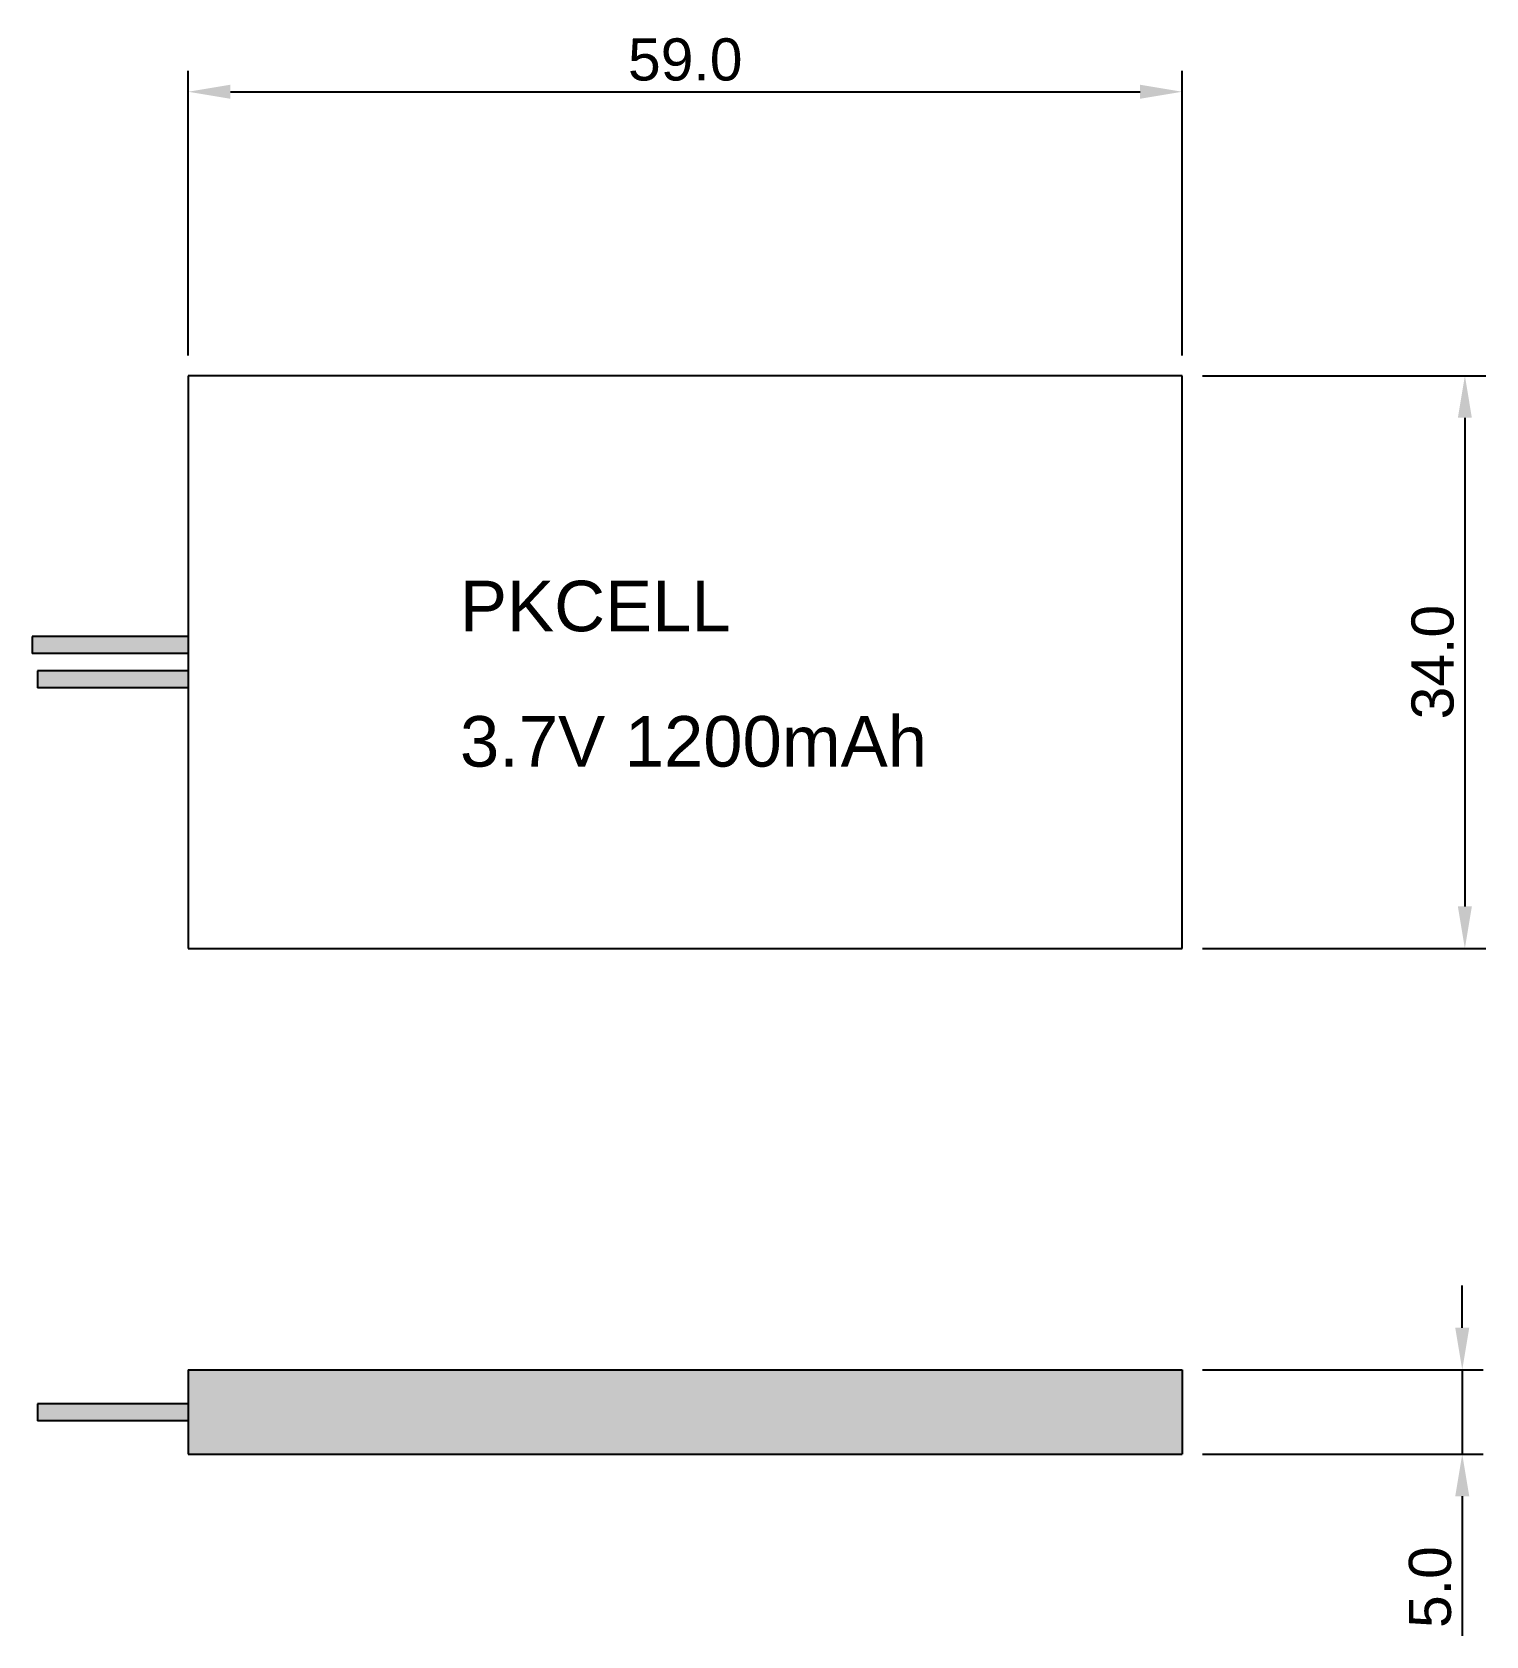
# Model space of a CAD drawing. Header units: millimetres. Extents: x 90.7 to 177, y 59.2 to 154.4.
import ezdxf

# ---------------------------------------------------------------- set-up
doc = ezdxf.new("R2010")
doc.units = ezdxf.units.MM
for name, color, linetype in [('board', 5, 'Continuous'), ('dim', 252, 'Continuous'), ('wires', 7, 'Continuous')]:
    doc.layers.add(name, color=color, linetype=linetype)
doc.styles.get("Standard").update_dxf_attribs({"font": 'arial.ttf'})
doc.dimstyles.new('ISO-25', dxfattribs={"dimtxt": 2.5, "dimasz": 2.5, "dimexe": 1.25, "dimexo": 1.2, "dimtad": 1, "dimdec": 1, "dimzin": 1, "dimdsep": 46, "dimtxsty": 'Standard', "dimcen": 2.5, "dimadec": 0, "dimazin": 0, "dimtfac": 1, "dimtdec": 1, "dimtmove": 0, "dimatfit": 3, "dimfxl": 1, "dimarcsym": 0})

# ---------------------------------------------------------------- blocks, each defined once
blk = doc.blocks.new('*D6')
at = {"layer": 'Defpoints', "color": 0}
for p in [(159, 150.851), (100, 134), (159, 134)]:
    blk.add_point(p, dxfattribs=at)
at = {"layer": 'dim', "color": 0, "lineweight": -2}
for p, q in [((100, 135.2), (100, 152.101)), ((159, 135.2), (159, 152.101)), ((102.5, 150.851), (156.5, 150.851))]:
    blk.add_line(p, q, dxfattribs=at)
at = {"layer": 'dim', "color": 0}
for points in [[(102.5, 151.267), (102.5, 150.434), (100, 150.851)], [(156.5, 151.267), (156.5, 150.434), (159, 150.851)]]:
    blk.add_solid(points, dxfattribs=at)
at = {"layer": 'dim', "color": 0, "insert": (129.5, 152.752), "char_height": 2.5, "attachment_point": 5}
blk.add_mtext('59.0', dxfattribs=at)
blk = doc.blocks.new('*D7')
at = {"layer": 'Defpoints', "color": 0}
for p in [(159, 134), (159, 100), (175.774, 100)]:
    blk.add_point(p, dxfattribs=at)
at = {"layer": 'dim', "color": 0, "lineweight": -2}
for p, q in [((160.2, 134), (177.024, 134)), ((175.774, 131.5), (175.774, 102.5)), ((160.2, 100), (177.024, 100))]:
    blk.add_line(p, q, dxfattribs=at)
at = {"layer": 'dim', "color": 0}
for points in [[(175.357, 131.5), (176.19, 131.5), (175.774, 134)], [(175.357, 102.5), (176.19, 102.5), (175.774, 100)]]:
    blk.add_solid(points, dxfattribs=at)
at = {"layer": 'dim', "color": 0, "insert": (173.871, 117), "char_height": 2.5, "attachment_point": 5, "rotation": 90}
blk.add_mtext('34.0', dxfattribs=at)
blk = doc.blocks.new('*D8')
at = {"layer": 'Defpoints', "color": 0}
for p in [(159, 75), (159, 70), (175.618, 70)]:
    blk.add_point(p, dxfattribs=at)
at = {"layer": 'dim', "color": 0, "lineweight": -2}
for p, q in [((175.618, 77.5), (175.618, 80)), ((160.2, 75), (176.868, 75)), ((175.618, 75), (175.618, 70)), ((160.2, 70), (176.868, 70)), ((175.618, 67.5), (175.618, 59.207))]:
    blk.add_line(p, q, dxfattribs=at)
at = {"layer": 'dim', "color": 0}
for points in [[(175.202, 77.5), (176.035, 77.5), (175.618, 75)], [(175.202, 67.5), (176.035, 67.5), (175.618, 70)]]:
    blk.add_solid(points, dxfattribs=at)
at = {"layer": 'dim', "color": 0, "insert": (173.717, 62.104), "char_height": 2.5, "attachment_point": 5, "rotation": 90}
blk.add_mtext('5.0', dxfattribs=at)

msp = doc.modelspace()

# ---------------------------------------------------------------- hatches: boundary and pattern name
at = {"layer": 'board'}
msp.add_hatch(color=256, dxfattribs=at).paths.add_polyline_path([(159, 75), (100, 75), (100, 70), (159, 70)])
at = {"layer": 'wires'}
for color, points in [(256, [(90.732, 118.52), (90.732, 117.52), (100, 117.52), (100, 118.52)]), (1, [(91.055, 116.48), (91.055, 115.48), (100, 115.48), (100, 116.48)]), (1, [(91.055, 72.978), (91.055, 71.978), (100, 71.978), (100, 72.978)])]:
    msp.add_hatch(color=color, dxfattribs=at).paths.add_polyline_path(points)

# ---------------------------------------------------------------- linework, layer by layer
at = {"layer": 'board'}
for p, q in [((159, 134), (100, 134)), ((100, 134), (100, 100)), ((159, 100), (159, 134)), ((100, 100), (159, 100)), ((100, 75), (159, 75)), ((100, 75), (100, 70)), ((159, 75), (159, 70)), ((100, 70), (159, 70))]:
    msp.add_line(p, q, dxfattribs=at)
at = {"layer": 'wires'}
for p, q in [((100, 118.52), (90.732, 118.52)), ((90.732, 118.52), (90.732, 117.52)), ((100, 117.52), (90.732, 117.52))]:
    msp.add_line(p, q, dxfattribs=at)
at = {"layer": 'wires', "color": 1}
for p, q in [((100, 116.48), (91.055, 116.48)), ((91.055, 116.48), (91.055, 115.48)), ((100, 115.48), (91.055, 115.48)), ((100, 72.978), (91.055, 72.978)), ((91.055, 72.978), (91.055, 71.978)), ((100, 71.978), (91.055, 71.978))]:
    msp.add_line(p, q, dxfattribs=at)

# ---------------------------------------------------------------- texts
at = {"layer": 'board', "color": 7}
for s, p in [('PKCELL', (116.127, 118.831)), ('3.7V 1200mAh', (116.127, 110.799))]:
    msp.add_text(s, height=3, dxfattribs=at).set_placement(p)

# ---------------------------------------------------------------- dimensions: what is measured, and where the dimension line sits
at = {"layer": 'dim'}
dim = msp.add_linear_dim(base=(159, 150.851), p1=(100, 134), p2=(159, 134), dimstyle='ISO-25', dxfattribs=at)
dim.commit()
dim.dimension.update_dxf_attribs({"geometry": '*D6', "text_midpoint": (129.5, 152.752)})
for base, p1, p2, picture, middle in [((175.774, 100), (159, 134), (159, 100), '*D7', (173.871, 117)), ((175.618, 70), (159, 75), (159, 70), '*D8', (173.717, 62.104))]:
    dim = msp.add_linear_dim(base=base, p1=p1, p2=p2, angle=90, dimstyle='ISO-25', dxfattribs=at)
    dim.commit()
    dim.dimension.update_dxf_attribs({"geometry": picture, "text_midpoint": middle})

doc.saveas('drawing.dxf')
